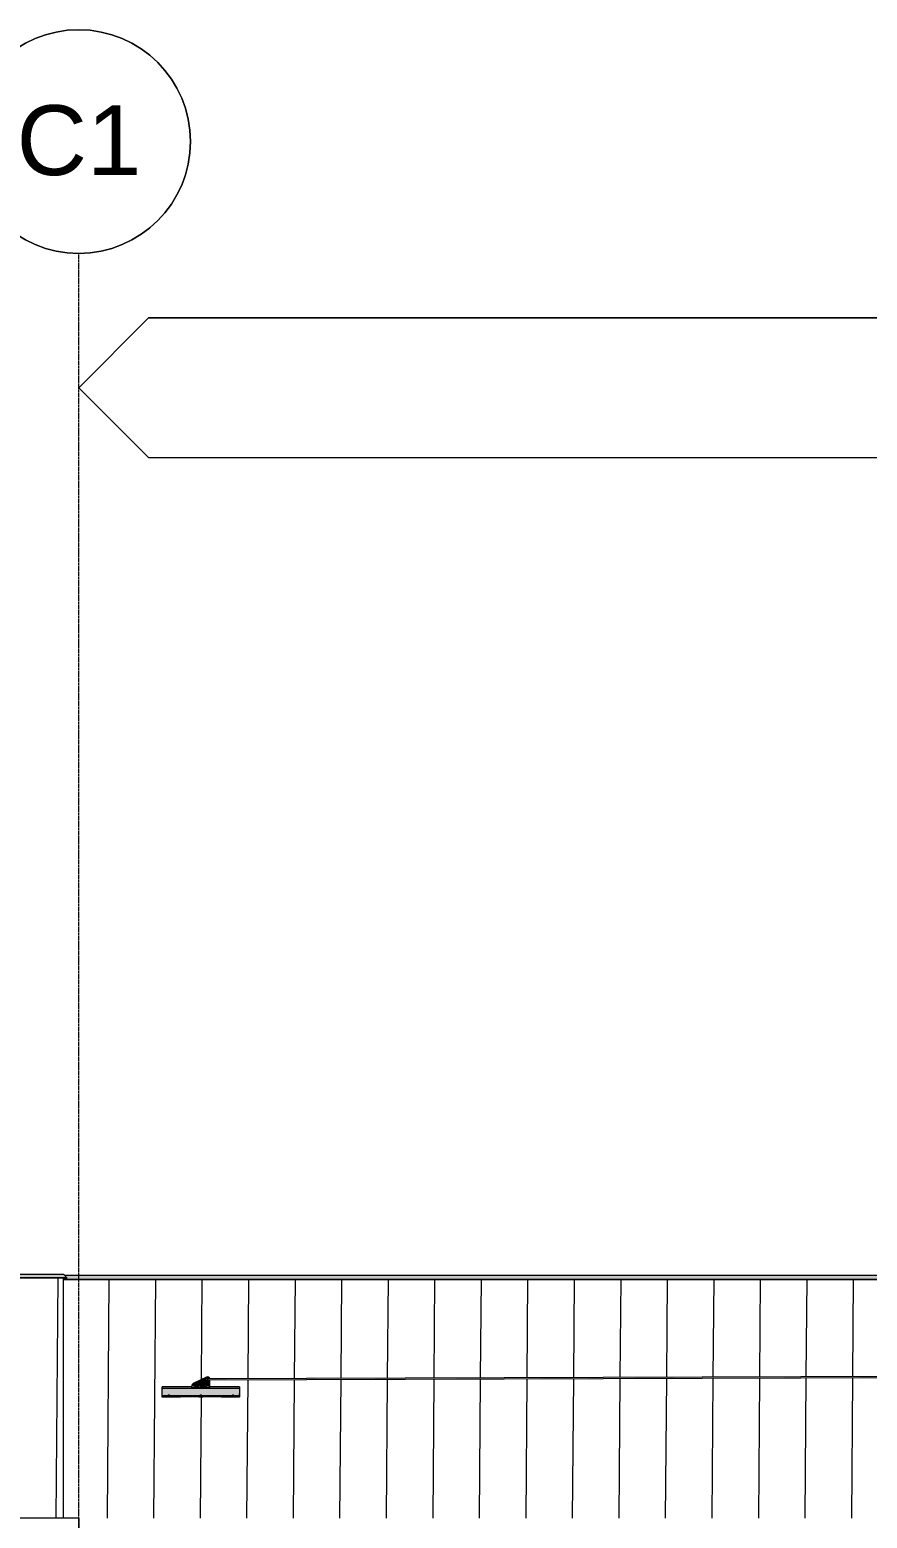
# Model space of a CAD drawing. Header units: millimetres. Extents: x -2361666 to -2009843, y -375 to 29863.
# Drawn here: x -2115946 to -2109952, y 15912 to 26561 of the extents above; entities that cross this region are included whole.
import ezdxf

# ---------------------------------------------------------------- set-up
doc = ezdxf.new("R2010")
doc.units = ezdxf.units.MM
doc.linetypes.add('Grid Line', pattern=[21, 12, -3, 3, -3])
for name, color, linetype, lineweight in [('A-DETL-GENF', 92, 'Continuous', 5), ('A-ROOF', 132, 'Continuous', 5), ('A-ROOF-PATT', 132, 'Continuous', 5), ('Q-SPCQ', 91, 'Continuous', 5), ('S-GRID', 1, 'Continuous', 5), ('S-GRID-IDEN', 1, 'Continuous', 5)]:
    doc.layers.add(name, color=color, linetype=linetype, lineweight=lineweight)
doc.styles.add('Arial', font='arial.ttf', dxfattribs={"height": 500})

# ---------------------------------------------------------------- blocks, each defined once
blk = doc.blocks.new('Static Line_Sayfa_Metal Deck_Pan Mount - Up to 15 _ pitch - Max 2 Users-1847625-SOUTH EAST - PART C')
at = {"layer": 'Q-SPCQ'}
for points in [[(-1664496, 16839), (-1664418, 16839), (-1664418, 16852), (-1664629, 16850), (-1664634, 16848), (-1664634, 16843), (-1664754, 16843), (-1664755, 16849), (-1664759, 16852), (-1664970, 16852), (-1664970, 16839), (-1664629, 16839)], [(-1664418, 16788), (-1664418, 16839), (-1664970, 16839), (-1664970, 16788), (-1664496, 16788)], [(-1664694, 16848), (-1664630, 16850), (-1664629, 16852), (-1664654, 16851), (-1664657, 16850), (-1664673, 16850), (-1664673, 16852), (-1664714, 16852), (-1664717, 16850), (-1664733, 16851), (-1664733, 16852), (-1664759, 16850), (-1664754, 16848), (-1664704, 16848)], [(-1664754, 16843), (-1664694, 16843), (-1664694, 16848), (-1664754, 16848)], [(-1664718, 16863), (-1664712, 16864), (-1664721, 16872), (-1664727, 16872), (-1664730, 16868), (-1664735, 16864), (-1664729, 16863)], [(-1664724, 16849), (-1664714, 16852), (-1664717, 16861), (-1664733, 16861), (-1664730, 16850), (-1664726, 16849)], [(-1664634, 16843), (-1664634, 16848), (-1664694, 16848), (-1664694, 16843)], [(-1664669, 16863), (-1664652, 16864), (-1664661, 16872), (-1664667, 16872), (-1664670, 16868), (-1664675, 16864), (-1664669, 16863)], [(-1664664, 16849), (-1664654, 16852), (-1664657, 16861), (-1664673, 16861), (-1664670, 16850), (-1664666, 16849)], [(-1664418, 16784), (-1664418, 16788), (-1664970, 16788), (-1664970, 16784), (-1664496, 16784)], [(-1664912, 16781), (-1664418, 16781), (-1664418, 16784), (-1664970, 16784), (-1664970, 16781)], [(-1664912, 16778), (-1664840, 16778), (-1664840, 16781), (-1664970, 16781), (-1664970, 16778)], [(-1664708, 16778), (-1664694, 16778), (-1664694, 16781), (-1664708, 16781)], [(-1664694, 16778), (-1664680, 16778), (-1664680, 16781), (-1664694, 16781)], [(-1664418, 16778), (-1664418, 16778), (-1664418, 16781), (-1664548, 16781), (-1664548, 16778), (-1664496, 16778)], [(-1664418, 16800), (-1664418, 16800), (-1664418, 16810)]]:
    blk.add_hatch(color=256, dxfattribs=at).paths.add_polyline_path(points)
h = blk.add_hatch(color=256, dxfattribs=at)
h.paths.add_polyline_path([(-1664733, 16856), (-1664730, 16861), (-1664714, 16861), (-1664712, 16856), (-1664673, 16856), (-1664670, 16861), (-1664654, 16860), (-1664654, 16856), (-1664629, 16856), (-1664629, 16903), (-1664635, 16903), (-1664648, 16899), (-1664653, 16902), (-1664654, 16906), (-1664654, 16922), (-1664752, 16873), (-1664759, 16856), (-1664735, 16856)])
h.paths.add_polyline_path([(-1664658, 16863), (-1664675, 16864), (-1664667, 16872), (-1664658, 16869), (-1664652, 16864), (-1664657, 16864)])
h.paths.add_polyline_path([(-1664729, 16863), (-1664735, 16864), (-1664727, 16872), (-1664718, 16869), (-1664712, 16864), (-1664718, 16863)])
h.paths.add_polyline_path([(-1664631, 16914), (-1664633, 16918), (-1664640, 16910)])
h.paths.add_polyline_path([(-1664638, 16909), (-1664629, 16910), (-1664631, 16914), (-1664637, 16909)])
h.paths.add_polyline_path([(-1664641, 16911), (-1664633, 16918), (-1664637, 16921), (-1664640, 16914)])
h.paths.add_polyline_path([(-1664642, 16912), (-1664637, 16921), (-1664641, 16923)])
h.paths.add_polyline_path([(-1664644, 16913), (-1664642, 16923), (-1664645, 16923)])
h.paths.add_polyline_path([(-1664648, 16913), (-1664651, 16922), (-1664653, 16920), (-1664651, 16918)])
h.paths.add_polyline_path([(-1664646, 16913), (-1664646, 16923), (-1664650, 16923), (-1664648, 16919)])
h = blk.add_hatch(color=256, dxfattribs=at)
h.paths.add_polyline_path([(-1664673, 16852), (-1664673, 16856), (-1664714, 16853), (-1664714, 16852), (-1664694, 16852)])
h.paths.add_polyline_path([(-1664759, 16852), (-1664733, 16854), (-1664733, 16856), (-1664759, 16853), (-1664759, 16853)])
h.paths.add_polyline_path([(-1664654, 16852), (-1664629, 16854), (-1664629, 16856), (-1664654, 16853), (-1664654, 16853)])
h = blk.add_hatch(color=256, dxfattribs=at)
h.paths.add_polyline_path([(-1664646, 16906), (-1659036, 16927), (-1659036, 16927), (-1659032, 16926), (-1659033, 16928), (-1659099, 16929), (-1659772, 16926), (-1660617, 16923), (-1660746, 16922), (-1660748, 16923), (-1661593, 16920), (-1661723, 16919), (-1661724, 16920), (-1662413, 16917), (-1662462, 16917), (-1662738, 16916), (-1662871, 16915), (-1662938, 16916), (-1664646, 16909), (-1664646, 16906)])
h.paths.add_polyline_path([(-1664637, 16909), (-1664640, 16910), (-1664639, 16909)])
h = blk.add_hatch(color=256, dxfattribs=at)
h.paths.add_polyline_path([(-1664611, 16902), (-1664446, 16903), (-1664413, 16903), (-1664313, 16904), (-1664255, 16905), (-1664157, 16904), (-1664125, 16904), (-1663858, 16905), (-1662694, 16910), (-1662694, 16912), (-1664634, 16904), (-1664616, 16903)])
h.paths.add_polyline_path([(-1659129, 16921), (-1659121, 16922), (-1659121, 16921)])
h.paths.add_polyline_path([(-1661296, 16914), (-1661029, 16915), (-1660907, 16915), (-1660031, 16918), (-1659979, 16919), (-1659365, 16920), (-1659332, 16921), (-1659232, 16920), (-1659029, 16923), (-1659032, 16922), (-1659036, 16924), (-1659036, 16925), (-1661296, 16915)])
h.paths.add_polyline_path([(-1661931, 16912), (-1661318, 16914), (-1661296, 16917), (-1661917, 16915)])
h.paths.add_polyline_path([(-1662660, 16909), (-1662660, 16910), (-1662621, 16910), (-1662611, 16910), (-1662603, 16910), (-1662511, 16910), (-1662408, 16910), (-1662379, 16910), (-1662336, 16910), (-1661917, 16915), (-1661917, 16915), (-1662694, 16912), (-1662694, 16910), (-1662660, 16909)])
for p, q in [((-1664970, 16839), (-1664970, 16852)), ((-1664759, 16852), (-1664970, 16852)), ((-1664970, 16839), (-1664970, 16836)), ((-1664970, 16788), (-1664970, 16839)), ((-1664418, 16839), (-1664970, 16839)), ((-1664759, 16860), (-1664759, 16860)), ((-1664759, 16860), (-1664759, 16856)), ((-1664759, 16852), (-1664759, 16850)), ((-1664759, 16850), (-1664759, 16848)), ((-1664759, 16848), (-1664759, 16843)), ((-1664754, 16848), (-1664694, 16848)), ((-1664654, 16922), (-1664749, 16875)), ((-1664749, 16876), (-1664654, 16922)), ((-1664737, 16862), (-1664737, 16850)), ((-1664735, 16864), (-1664736, 16863)), ((-1664711, 16863), (-1664712, 16864)), ((-1664711, 16850), (-1664711, 16862)), ((-1664694, 16848), (-1664634, 16848)), ((-1664677, 16862), (-1664677, 16850)), ((-1664675, 16864), (-1664676, 16863)), ((-1664651, 16863), (-1664652, 16864)), ((-1664651, 16850), (-1664651, 16862)), ((-1658966, 16929), (-1664646, 16910)), ((-1664646, 16902), (-1658966, 16921)), ((-1664629, 16856), (-1664629, 16903)), ((-1664629, 16850), (-1664629, 16852)), ((-1664418, 16852), (-1664629, 16852)), ((-1664629, 16848), (-1664629, 16850)), ((-1664418, 16849), (-1664418, 16852)), ((-1664418, 16852), (-1664418, 16839)), ((-1664418, 16849), (-1664418, 16800)), ((-1664418, 16839), (-1664418, 16788)), ((-1664970, 16784), (-1664970, 16788)), ((-1664418, 16788), (-1664970, 16788)), ((-1664970, 16781), (-1664970, 16784)), ((-1664418, 16784), (-1664970, 16784)), ((-1664418, 16781), (-1664970, 16781)), ((-1664970, 16781), (-1664840, 16781)), ((-1664970, 16778), (-1664970, 16781)), ((-1664840, 16778), (-1664970, 16778)), ((-1664931, 16786), (-1664931, 16785)), ((-1664931, 16786), (-1664931, 16786)), ((-1664926, 16792), (-1664928, 16792)), ((-1664928, 16792), (-1664926, 16791)), ((-1664928, 16788), (-1664928, 16792)), ((-1664928, 16788), (-1664926, 16788)), ((-1664926, 16788), (-1664928, 16788)), ((-1664921, 16792), (-1664926, 16792)), ((-1664926, 16788), (-1664926, 16792)), ((-1664926, 16791), (-1664921, 16791)), ((-1664926, 16788), (-1664926, 16791)), ((-1664926, 16788), (-1664921, 16788)), ((-1664921, 16788), (-1664926, 16788)), ((-1664919, 16792), (-1664921, 16792)), ((-1664921, 16791), (-1664919, 16792)), ((-1664921, 16788), (-1664921, 16792)), ((-1664921, 16788), (-1664921, 16791)), ((-1664921, 16788), (-1664919, 16788)), ((-1664919, 16788), (-1664921, 16788)), ((-1664919, 16792), (-1664919, 16788)), ((-1664916, 16785), (-1664916, 16786)), ((-1664840, 16781), (-1664840, 16778)), ((-1664708, 16781), (-1664694, 16781)), ((-1664708, 16778), (-1664708, 16781)), ((-1664694, 16778), (-1664708, 16778)), ((-1664701, 16786), (-1664701, 16785)), ((-1664701, 16786), (-1664701, 16786)), ((-1664696, 16792), (-1664698, 16792)), ((-1664698, 16792), (-1664696, 16791)), ((-1664698, 16788), (-1664698, 16792)), ((-1664698, 16788), (-1664696, 16788)), ((-1664696, 16788), (-1664698, 16788)), ((-1664691, 16792), (-1664696, 16792)), ((-1664696, 16788), (-1664696, 16792)), ((-1664696, 16791), (-1664691, 16791)), ((-1664696, 16788), (-1664696, 16791)), ((-1664696, 16788), (-1664691, 16788)), ((-1664691, 16788), (-1664696, 16788)), ((-1664694, 16781), (-1664680, 16781)), ((-1664680, 16778), (-1664694, 16778)), ((-1664689, 16792), (-1664691, 16792)), ((-1664691, 16791), (-1664689, 16792)), ((-1664691, 16788), (-1664691, 16792)), ((-1664691, 16788), (-1664691, 16791)), ((-1664691, 16788), (-1664689, 16788)), ((-1664689, 16788), (-1664691, 16788)), ((-1664689, 16792), (-1664689, 16788)), ((-1664686, 16785), (-1664686, 16786)), ((-1664680, 16778), (-1664680, 16781)), ((-1664548, 16781), (-1664418, 16781)), ((-1664548, 16781), (-1664548, 16778)), ((-1664418, 16778), (-1664548, 16778)), ((-1664471, 16786), (-1664471, 16785)), ((-1664471, 16786), (-1664471, 16786)), ((-1664468, 16792), (-1664466, 16791)), ((-1664466, 16792), (-1664468, 16792)), ((-1664468, 16788), (-1664468, 16792)), ((-1664468, 16788), (-1664466, 16788)), ((-1664466, 16788), (-1664468, 16788)), ((-1664461, 16792), (-1664466, 16792)), ((-1664466, 16792), (-1664466, 16788)), ((-1664466, 16791), (-1664461, 16791)), ((-1664466, 16791), (-1664466, 16788)), ((-1664466, 16788), (-1664461, 16788)), ((-1664461, 16788), (-1664466, 16788)), ((-1664461, 16791), (-1664459, 16792)), ((-1664459, 16792), (-1664461, 16792)), ((-1664461, 16792), (-1664461, 16788)), ((-1664461, 16791), (-1664461, 16788)), ((-1664461, 16788), (-1664459, 16788)), ((-1664459, 16788), (-1664461, 16788)), ((-1664459, 16792), (-1664459, 16788)), ((-1664456, 16785), (-1664456, 16786)), ((-1664417, 16807), (-1664418, 16804)), ((-1664418, 16800), (-1664417, 16804)), ((-1664418, 16800), (-1664417, 16804)), ((-1664418, 16797), (-1664418, 16800)), ((-1664418, 16788), (-1664418, 16784)), ((-1664418, 16784), (-1664418, 16781)), ((-1664418, 16778), (-1664418, 16781))]:
    blk.add_line(p, q, dxfattribs=at)
at = {"layer": 'Q-SPCQ', "flags": 128}
for points in [[(-1664737, 16862), (-1664736, 16863), (-1664736, 16863), (-1664736, 16863), (-1664736, 16863)], [(-1664712, 16864), (-1664714, 16868), (-1664716, 16871), (-1664717, 16872), (-1664719, 16873), (-1664719, 16873), (-1664720, 16873), (-1664720, 16873), (-1664721, 16874), (-1664721, 16874), (-1664721, 16874), (-1664722, 16874), (-1664722, 16874), (-1664722, 16874), (-1664722, 16874), (-1664722, 16874), (-1664722, 16874), (-1664722, 16874), (-1664722, 16874), (-1664723, 16874), (-1664723, 16874), (-1664723, 16874), (-1664723, 16874), (-1664723, 16874), (-1664723, 16874), (-1664723, 16874), (-1664723, 16874), (-1664723, 16874), (-1664723, 16874), (-1664723, 16874), (-1664723, 16874), (-1664723, 16874), (-1664723, 16874), (-1664723, 16874), (-1664723, 16874), (-1664723, 16874), (-1664723, 16874), (-1664723, 16874), (-1664724, 16874), (-1664724, 16874), (-1664724, 16874), (-1664724, 16874), (-1664724, 16874), (-1664724, 16874), (-1664724, 16874), (-1664724, 16874), (-1664724, 16874), (-1664724, 16874), (-1664724, 16874), (-1664724, 16874), (-1664724, 16874), (-1664724, 16874), (-1664724, 16874), (-1664724, 16874), (-1664724, 16874), (-1664724, 16874), (-1664724, 16874), (-1664724, 16874), (-1664725, 16874), (-1664725, 16874), (-1664725, 16874), (-1664725, 16874), (-1664725, 16874), (-1664725, 16874), (-1664725, 16874), (-1664725, 16874), (-1664725, 16874), (-1664726, 16874), (-1664726, 16874), (-1664726, 16874), (-1664726, 16874), (-1664727, 16873), (-1664727, 16873), (-1664728, 16873), (-1664729, 16873), (-1664730, 16872), (-1664731, 16871), (-1664733, 16868), (-1664735, 16864)], [(-1664735, 16864), (-1664735, 16864), (-1664735, 16864), (-1664735, 16864), (-1664735, 16864)], [(-1664712, 16864), (-1664712, 16864), (-1664712, 16864), (-1664712, 16864), (-1664712, 16864)], [(-1664711, 16862), (-1664711, 16863), (-1664711, 16863), (-1664711, 16863), (-1664711, 16863)], [(-1664677, 16862), (-1664676, 16863), (-1664676, 16863), (-1664676, 16863), (-1664676, 16863)], [(-1664652, 16864), (-1664654, 16868), (-1664656, 16871), (-1664657, 16872), (-1664659, 16873), (-1664659, 16873), (-1664660, 16873), (-1664660, 16873), (-1664661, 16874), (-1664661, 16874), (-1664661, 16874), (-1664662, 16874), (-1664662, 16874), (-1664662, 16874), (-1664662, 16874), (-1664662, 16874), (-1664662, 16874), (-1664662, 16874), (-1664662, 16874), (-1664663, 16874), (-1664663, 16874), (-1664663, 16874), (-1664663, 16874), (-1664663, 16874), (-1664663, 16874), (-1664663, 16874), (-1664663, 16874), (-1664663, 16874), (-1664663, 16874), (-1664663, 16874), (-1664663, 16874), (-1664663, 16874), (-1664663, 16874), (-1664663, 16874), (-1664663, 16874), (-1664663, 16874), (-1664663, 16874), (-1664663, 16874), (-1664664, 16874), (-1664664, 16874), (-1664664, 16874), (-1664664, 16874), (-1664664, 16874), (-1664664, 16874), (-1664664, 16874), (-1664664, 16874), (-1664664, 16874), (-1664664, 16874), (-1664664, 16874), (-1664664, 16874), (-1664664, 16874), (-1664664, 16874), (-1664664, 16874), (-1664664, 16874), (-1664664, 16874), (-1664664, 16874), (-1664664, 16874), (-1664664, 16874), (-1664665, 16874), (-1664665, 16874), (-1664665, 16874), (-1664665, 16874), (-1664665, 16874), (-1664665, 16874), (-1664665, 16874), (-1664665, 16874), (-1664665, 16874), (-1664666, 16874), (-1664666, 16874), (-1664666, 16874), (-1664666, 16874), (-1664667, 16873), (-1664667, 16873), (-1664668, 16873), (-1664669, 16873), (-1664670, 16872), (-1664671, 16871), (-1664673, 16868), (-1664675, 16864)], [(-1664675, 16864), (-1664675, 16864), (-1664675, 16864), (-1664675, 16864), (-1664675, 16864)], [(-1664652, 16864), (-1664652, 16864), (-1664652, 16864), (-1664652, 16864), (-1664652, 16864)], [(-1664651, 16862), (-1664651, 16863), (-1664651, 16863), (-1664651, 16863), (-1664651, 16863)], [(-1664916, 16786), (-1664917, 16788), (-1664917, 16789), (-1664918, 16790), (-1664919, 16790), (-1664919, 16790), (-1664919, 16790), (-1664919, 16790), (-1664920, 16790), (-1664920, 16790), (-1664920, 16790), (-1664920, 16790), (-1664920, 16791), (-1664920, 16791), (-1664920, 16791), (-1664920, 16791), (-1664921, 16791), (-1664921, 16791), (-1664921, 16791), (-1664921, 16791), (-1664921, 16791), (-1664921, 16791), (-1664921, 16791), (-1664921, 16791), (-1664922, 16791), (-1664922, 16791), (-1664922, 16791), (-1664922, 16791), (-1664922, 16791), (-1664922, 16791), (-1664922, 16791), (-1664922, 16791), (-1664923, 16791), (-1664923, 16791), (-1664923, 16791), (-1664923, 16791), (-1664923, 16791), (-1664923, 16791), (-1664923, 16791), (-1664924, 16791), (-1664924, 16791), (-1664924, 16791), (-1664924, 16791), (-1664924, 16791), (-1664924, 16791), (-1664924, 16791), (-1664925, 16791), (-1664925, 16791), (-1664925, 16791), (-1664925, 16791), (-1664925, 16791), (-1664925, 16791), (-1664925, 16791), (-1664926, 16791), (-1664926, 16791), (-1664926, 16791), (-1664926, 16791), (-1664926, 16791), (-1664926, 16791), (-1664926, 16791), (-1664926, 16791), (-1664927, 16791), (-1664927, 16791), (-1664927, 16791), (-1664927, 16791), (-1664927, 16791), (-1664927, 16791), (-1664927, 16790), (-1664927, 16790), (-1664928, 16790), (-1664928, 16790), (-1664928, 16790), (-1664928, 16790), (-1664928, 16790), (-1664929, 16790), (-1664929, 16790), (-1664930, 16789), (-1664930, 16789), (-1664931, 16787), (-1664931, 16786)], [(-1664916, 16787), (-1664916, 16787), (-1664917, 16788), (-1664917, 16788), (-1664917, 16788), (-1664917, 16788), (-1664918, 16788), (-1664918, 16788), (-1664918, 16788), (-1664918, 16788), (-1664918, 16788), (-1664918, 16788), (-1664918, 16788), (-1664918, 16788), (-1664919, 16788), (-1664919, 16788), (-1664919, 16788), (-1664919, 16788), (-1664919, 16788), (-1664919, 16788), (-1664919, 16789), (-1664920, 16789), (-1664920, 16789), (-1664920, 16789), (-1664920, 16789), (-1664920, 16789), (-1664921, 16789), (-1664921, 16789), (-1664921, 16789), (-1664921, 16789), (-1664921, 16789), (-1664922, 16789), (-1664922, 16789), (-1664922, 16789), (-1664922, 16789), (-1664923, 16789), (-1664923, 16789), (-1664923, 16789), (-1664923, 16789), (-1664924, 16789), (-1664924, 16789), (-1664924, 16789), (-1664924, 16789), (-1664925, 16789), (-1664925, 16789), (-1664925, 16789), (-1664925, 16789), (-1664925, 16789), (-1664926, 16789), (-1664926, 16789), (-1664926, 16789), (-1664926, 16789), (-1664927, 16789), (-1664927, 16789), (-1664927, 16789), (-1664927, 16789), (-1664927, 16789), (-1664928, 16789), (-1664928, 16789), (-1664928, 16788), (-1664928, 16788), (-1664928, 16788), (-1664928, 16788), (-1664929, 16788), (-1664929, 16788), (-1664929, 16788), (-1664929, 16788), (-1664929, 16788), (-1664929, 16788), (-1664929, 16788), (-1664929, 16788), (-1664930, 16788), (-1664930, 16788), (-1664930, 16788), (-1664930, 16788), (-1664930, 16788), (-1664930, 16788), (-1664931, 16788), (-1664931, 16787), (-1664931, 16787)], [(-1664686, 16786), (-1664687, 16788), (-1664687, 16789), (-1664688, 16790), (-1664689, 16790), (-1664689, 16790), (-1664689, 16790), (-1664689, 16790), (-1664690, 16790), (-1664690, 16790), (-1664690, 16790), (-1664690, 16790), (-1664690, 16791), (-1664690, 16791), (-1664690, 16791), (-1664690, 16791), (-1664691, 16791), (-1664691, 16791), (-1664691, 16791), (-1664691, 16791), (-1664691, 16791), (-1664691, 16791), (-1664691, 16791), (-1664691, 16791), (-1664692, 16791), (-1664692, 16791), (-1664692, 16791), (-1664692, 16791), (-1664692, 16791), (-1664692, 16791), (-1664692, 16791), (-1664692, 16791), (-1664693, 16791), (-1664693, 16791), (-1664693, 16791), (-1664693, 16791), (-1664693, 16791), (-1664693, 16791), (-1664693, 16791), (-1664694, 16791), (-1664694, 16791), (-1664694, 16791), (-1664694, 16791), (-1664694, 16791), (-1664694, 16791), (-1664694, 16791), (-1664695, 16791), (-1664695, 16791), (-1664695, 16791), (-1664695, 16791), (-1664695, 16791), (-1664695, 16791), (-1664695, 16791), (-1664696, 16791), (-1664696, 16791), (-1664696, 16791), (-1664696, 16791), (-1664696, 16791), (-1664696, 16791), (-1664696, 16791), (-1664696, 16791), (-1664697, 16791), (-1664697, 16791), (-1664697, 16791), (-1664697, 16791), (-1664697, 16791), (-1664697, 16791), (-1664697, 16790), (-1664697, 16790), (-1664698, 16790), (-1664698, 16790), (-1664698, 16790), (-1664698, 16790), (-1664698, 16790), (-1664699, 16790), (-1664699, 16790), (-1664700, 16789), (-1664700, 16789), (-1664701, 16787), (-1664701, 16786)], [(-1664686, 16787), (-1664687, 16787), (-1664687, 16788), (-1664687, 16788), (-1664687, 16788), (-1664687, 16788), (-1664688, 16788), (-1664688, 16788), (-1664688, 16788), (-1664688, 16788), (-1664688, 16788), (-1664688, 16788), (-1664688, 16788), (-1664688, 16788), (-1664689, 16788), (-1664689, 16788), (-1664689, 16788), (-1664689, 16788), (-1664689, 16788), (-1664689, 16788), (-1664689, 16789), (-1664690, 16789), (-1664690, 16789), (-1664690, 16789), (-1664690, 16789), (-1664690, 16789), (-1664691, 16789), (-1664691, 16789), (-1664691, 16789), (-1664691, 16789), (-1664691, 16789), (-1664692, 16789), (-1664692, 16789), (-1664692, 16789), (-1664692, 16789), (-1664693, 16789), (-1664693, 16789), (-1664693, 16789), (-1664693, 16789), (-1664694, 16789), (-1664694, 16789), (-1664694, 16789), (-1664694, 16789), (-1664695, 16789), (-1664695, 16789), (-1664695, 16789), (-1664695, 16789), (-1664695, 16789), (-1664696, 16789), (-1664696, 16789), (-1664696, 16789), (-1664696, 16789), (-1664697, 16789), (-1664697, 16789), (-1664697, 16789), (-1664697, 16789), (-1664697, 16789), (-1664698, 16789), (-1664698, 16789), (-1664698, 16788), (-1664698, 16788), (-1664698, 16788), (-1664698, 16788), (-1664699, 16788), (-1664699, 16788), (-1664699, 16788), (-1664699, 16788), (-1664699, 16788), (-1664699, 16788), (-1664699, 16788), (-1664699, 16788), (-1664700, 16788), (-1664700, 16788), (-1664700, 16788), (-1664700, 16788), (-1664700, 16788), (-1664700, 16788), (-1664701, 16788), (-1664701, 16787), (-1664701, 16787)], [(-1664456, 16786), (-1664457, 16788), (-1664457, 16789), (-1664458, 16790), (-1664459, 16790), (-1664459, 16790), (-1664459, 16790), (-1664459, 16790), (-1664460, 16790), (-1664460, 16790), (-1664460, 16790), (-1664460, 16790), (-1664460, 16791), (-1664460, 16791), (-1664460, 16791), (-1664460, 16791), (-1664461, 16791), (-1664461, 16791), (-1664461, 16791), (-1664461, 16791), (-1664461, 16791), (-1664461, 16791), (-1664461, 16791), (-1664461, 16791), (-1664462, 16791), (-1664462, 16791), (-1664462, 16791), (-1664462, 16791), (-1664462, 16791), (-1664462, 16791), (-1664462, 16791), (-1664462, 16791), (-1664463, 16791), (-1664463, 16791), (-1664463, 16791), (-1664463, 16791), (-1664463, 16791), (-1664463, 16791), (-1664463, 16791), (-1664464, 16791), (-1664464, 16791), (-1664464, 16791), (-1664464, 16791), (-1664464, 16791), (-1664464, 16791), (-1664464, 16791), (-1664465, 16791), (-1664465, 16791), (-1664465, 16791), (-1664465, 16791), (-1664465, 16791), (-1664465, 16791), (-1664465, 16791), (-1664466, 16791), (-1664466, 16791), (-1664466, 16791), (-1664466, 16791), (-1664466, 16791), (-1664466, 16791), (-1664466, 16791), (-1664466, 16791), (-1664467, 16791), (-1664467, 16791), (-1664467, 16791), (-1664467, 16791), (-1664467, 16791), (-1664467, 16791), (-1664467, 16790), (-1664467, 16790), (-1664468, 16790), (-1664468, 16790), (-1664468, 16790), (-1664468, 16790), (-1664468, 16790), (-1664469, 16790), (-1664469, 16790), (-1664470, 16789), (-1664470, 16789), (-1664471, 16787), (-1664471, 16786)], [(-1664456, 16787), (-1664457, 16787), (-1664457, 16788), (-1664457, 16788), (-1664457, 16788), (-1664457, 16788), (-1664458, 16788), (-1664458, 16788), (-1664458, 16788), (-1664458, 16788), (-1664458, 16788), (-1664458, 16788), (-1664458, 16788), (-1664458, 16788), (-1664459, 16788), (-1664459, 16788), (-1664459, 16788), (-1664459, 16788), (-1664459, 16788), (-1664459, 16788), (-1664459, 16789), (-1664460, 16789), (-1664460, 16789), (-1664460, 16789), (-1664460, 16789), (-1664460, 16789), (-1664461, 16789), (-1664461, 16789), (-1664461, 16789), (-1664461, 16789), (-1664461, 16789), (-1664462, 16789), (-1664462, 16789), (-1664462, 16789), (-1664462, 16789), (-1664463, 16789), (-1664463, 16789), (-1664463, 16789), (-1664463, 16789), (-1664464, 16789), (-1664464, 16789), (-1664464, 16789), (-1664464, 16789), (-1664465, 16789), (-1664465, 16789), (-1664465, 16789), (-1664465, 16789), (-1664465, 16789), (-1664466, 16789), (-1664466, 16789), (-1664466, 16789), (-1664466, 16789), (-1664467, 16789), (-1664467, 16789), (-1664467, 16789), (-1664467, 16789), (-1664467, 16789), (-1664468, 16789), (-1664468, 16789), (-1664468, 16788), (-1664468, 16788), (-1664468, 16788), (-1664468, 16788), (-1664469, 16788), (-1664469, 16788), (-1664469, 16788), (-1664469, 16788), (-1664469, 16788), (-1664469, 16788), (-1664469, 16788), (-1664469, 16788), (-1664470, 16788), (-1664470, 16788), (-1664470, 16788), (-1664470, 16788), (-1664470, 16788), (-1664470, 16788), (-1664471, 16788), (-1664471, 16787), (-1664471, 16787)]]:
    blk.add_lwpolyline(points, dxfattribs=at)
at = {"layer": 'Q-SPCQ'}
for centre, major_axis, ratio, start_param, end_param in [((-1664741, 16860), (-17.5, 0.1), 0.996194, 5.174124, 6.283185), ((-1664741, 16860), (-17.5, 0.1), 0.996194, 5.174124, 6.291135), ((-1664759, 16855), (0, 3), 0.000693, 3.228859, 4.799655), ((-1664759, 16855), (0, 8), 0.000693, 3.228859, 3.752458), ((-1664754, 16848), (5, 0), 0.087156, 3.141593, 4.711693), ((-1664724, 16850), (13, 0), 0.087156, 2.358132, 3.140897), ((-1664724, 16850), (13, 0), 0.087156, 3.141593, 6.28249), ((-1664724, 16850), (13, 0), 0.087156, 0, 0.784703), ((-1664664, 16850), (13, 0), 0.087156, 2.358132, 3.140897), ((-1664664, 16850), (13, 0), 0.087156, 3.141593, 6.28249), ((-1664646, 16906), (-17.5, 0.1), 0.996194, 3.402615, 5.174124), ((-1664646, 16906), (-17.5, 0.1), 0.996194, 3.402615, 5.174124), ((-1664646, 16906), (-7.5, 0.06), 0.996194, 3.673141, 6.291135), ((-1664646, 16906), (-7.5, 0.06), 0.996194, 3.673141, 6.283185), ((-1664646, 16906), (-7.5, 0.06), 0.996194, 0.007949, 2.887743), ((-1664664, 16850), (13, 0), 0.087156, 0, 0.784703), ((-1664646, 16906), (-7.5, 0.06), 0.996194, 1.055147, 2.102345), ((-1664646, 16906), (0, 4), 0.000693, 5.846853, 7.941248), ((-1664646, 16906), (0, 4), 0.000693, 1.658063, 4.276057), ((-1664646, 16906), (-7.5, 0.06), 0.996194, 2.364144, 2.887743), ((-1664634, 16848), (5, 0), 0.087156, 4.711693, 6.28249), ((-1664629, 16855), (0, 3), 0.000693, 3.228859, 4.799655), ((-1664629, 16855), (0, 8), 0.000693, 3.228859, 3.752458), ((-1664924, 16787), (7.28, 0), 0.087156, 3.141593, 6.28249), ((-1664924, 16787), (7.28, 0), 0.087156, 0, 3.140897), ((-1664924, 16785), (7.3, 0), 0.087156, 0, 3.140897), ((-1664924, 16785), (7.3, 0), 0.087156, 3.141593, 6.28249), ((-1664694, 16787), (7.28, 0), 0.087156, 3.141593, 6.28249), ((-1664694, 16787), (7.28, 0), 0.087156, 0, 3.140897), ((-1664694, 16785), (7.3, 0), 0.087156, 0, 3.140897), ((-1664694, 16785), (7.3, 0), 0.087156, 3.141593, 6.28249), ((-1664464, 16787), (7.28, 0), 0.087156, 3.141593, 6.28249), ((-1664464, 16787), (7.28, 0), 0.087156, 0, 3.140897), ((-1664464, 16785), (7.3, 0), 0.087156, 0, 3.140897), ((-1664464, 16785), (7.3, 0), 0.087156, 3.141593, 6.28249)]:
    blk.add_ellipse(centre, major_axis=major_axis, ratio=ratio, start_param=start_param, end_param=end_param, dxfattribs=at)
blk = doc.blocks.new('Ridge Capping - Ridge Capping-1882401-SOUTH EAST - PART C')
at = {"layer": 'A-ROOF'}
for points in [[(-1666868, 17632), (-1665652, 17632), (-1665678, 17658), (-1666868, 17658), (-1666868, 17653)], [(-1666868, 17628), (-1665651, 17628), (-1665652, 17632), (-1666868, 17632)], [(-1665678, 17623), (-1573701, 17625), (-1573701, 17651), (-1665669, 17648), (-1665651, 17628), (-1665678, 17628)], [(-1665678, 17619), (-1573701, 17623), (-1573703, 17625), (-1665678, 17623)]]:
    blk.add_hatch(color=256, dxfattribs=at).paths.add_polyline_path(points)
for p, q in [((-1666868, 17658), (-1665678, 17658)), ((-1665652, 17632), (-1666868, 17632)), ((-1665651, 17628), (-1666868, 17628)), ((-1665678, 17658), (-1665652, 17632)), ((-1665678, 17623), (-1573701, 17625)), ((-1665678, 17619), (-1573716, 17622)), ((-1573701, 17651), (-1665669, 17649)), ((-1665652, 17632), (-1665651, 17628))]:
    blk.add_line(p, q, dxfattribs=at)
blk = doc.blocks.new('Dimension - Grids _2D_ - 1-200-1015424-SOUTH EAST - PART C')
at = {"layer": 'A-DETL-GENF'}
for p, q in [((-1665068, 24500), (-1665568, 24000)), ((-1665568, 24000), (-1665068, 24500)), ((-1645068, 24500), (-1665068, 24500)), ((-1665068, 24500), (-1645068, 24500)), ((-1665568, 24000), (-1665068, 23500)), ((-1665568, 24000), (-1665068, 23500)), ((-1665068, 23500), (-1645068, 23500)), ((-1665068, 23500), (-1645068, 23500))]:
    blk.add_line(p, q, dxfattribs=at)
blk = doc.blocks.new('Grid - A1-203820-SOUTH EAST - PART C')
at = {"layer": 'S-GRID-IDEN'}
blk.add_circle((-1644568, 25761), 800, dxfattribs=at)
for start, end in [(0, 180), (180, 360)]:
    blk.add_arc((-1644568, 25761), 800, start, end, dxfattribs=at)

msp = doc.modelspace()

# ---------------------------------------------------------------- hatches: boundary and pattern name
at = {"layer": 'A-ROOF-PATT'}
h = msp.add_hatch(dxfattribs=at)
h.set_pattern_fill('FP_268', color=256, style=0, pattern_type=2)
h.set_pattern_definition([(89.545, (-1347694.8, -385739.02), (-332.99038, 2.53306), [])])
h.paths.add_polyline_path([(-2116896, 15912), (-2115706, 15912), (-2115706, 17628), (-2116896, 17628), (-2116896, 16919), (-2116679, 16918), (-2116640, 16918), (-2116520, 16917), (-2116516, 16925), (-2116507, 16917), (-2116509, 16914), (-2116516, 16913), (-2116503, 16911), (-2116503, 16910), (-2116514, 16910), (-2116502, 16906), (-2116497, 16909), (-2116496, 16913), (-2116496, 16929), (-2116398, 16880), (-2116392, 16862), (-2116390, 16859), (-2116186, 16859), (-2116173, 16846), (-2116172, 16803), (-2116722, 16803), (-2116723, 16818), (-2116737, 16818), (-2116736, 16859), (-2116521, 16861), (-2116524, 16910), (-2116666, 16911), (-2116680, 16910), (-2116762, 16911), (-2116787, 16911), (-2116858, 16912), (-2116896, 16911), (-2116896, 15993)])
h.paths.add_polyline_path([(-2116509, 16918), (-2116516, 16925), (-2116513, 16928), (-2116509, 16919)])
h.paths.add_polyline_path([(-2116507, 16919), (-2116513, 16928), (-2116509, 16930), (-2116507, 16920)])
h.paths.add_polyline_path([(-2116505, 16920), (-2116507, 16930), (-2116504, 16930), (-2116505, 16920)])
h.paths.add_polyline_path([(-2116500, 16930), (-2116503, 16920), (-2116503, 16930), (-2116501, 16930)])
h.paths.add_polyline_path([(-2116501, 16920), (-2116498, 16930), (-2116497, 16927), (-2116501, 16920)])
h = msp.add_hatch(dxfattribs=at)
h.set_pattern_fill('FP_267', color=256, style=0, pattern_type=2)
h.set_pattern_definition([(89.546, (-884715.93, -373755.56), (-332.99944, 0.00159), [])])
h.paths.add_polyline_path([(-2073281, 15912), (-2024705, 15912), (-2023744, 17622), (-2115706, 17619), (-2115706, 15912), (-2074114, 15912)])
h.paths.add_polyline_path([(-2046054, 16852), (-2046031, 16854), (-2046031, 16919), (-2046054, 16919)])
h.paths.add_polyline_path([(-2057509, 16852), (-2057486, 16854), (-2057486, 16919), (-2057509, 16919)])
h.paths.add_polyline_path([(-2080420, 16852), (-2080396, 16854), (-2080396, 16919), (-2080420, 16919)])
h.paths.add_polyline_path([(-2086147, 16852), (-2086124, 16854), (-2086124, 16919), (-2086147, 16919)])
h.paths.add_polyline_path([(-2091875, 16852), (-2091851, 16854), (-2091851, 16919), (-2091875, 16919)])
h.paths.add_polyline_path([(-2097602, 16852), (-2097579, 16854), (-2097579, 16919), (-2097602, 16919)])
h.paths.add_polyline_path([(-2113864, 16912), (-2113853, 16913), (-2113859, 16912)])
h.paths.add_polyline_path([(-2113242, 16914), (-2113232, 16915), (-2113236, 16914)])
h.paths.add_polyline_path([(-2112887, 16915), (-2112877, 16916), (-2112883, 16915)])
h.paths.add_polyline_path([(-2033725, 16925), (-2033714, 16926), (-2033721, 16925)])
h.paths.add_polyline_path([(-2033103, 16923), (-2033093, 16924), (-2033099, 16923)])
h.paths.add_polyline_path([(-2032748, 16922), (-2032738, 16923), (-2032745, 16922)])
h.paths.add_polyline_path([(-2028868, 16918), (-2028859, 16910), (-2028861, 16907), (-2028861, 16905), (-2028855, 16904), (-2028855, 16903), (-2028866, 16903), (-2028853, 16899), (-2028849, 16902), (-2028848, 16906), (-2028849, 16920), (-2028853, 16913), (-2028855, 16913), (-2028857, 16913), (-2028860, 16913), (-2028861, 16911), (-2028865, 16915)])
h.paths.add_polyline_path([(-2028532, 16598), (-2028532, 16778), (-2028662, 16778), (-2028662, 16781), (-2028794, 16781), (-2028794, 16778), (-2028822, 16778), (-2028822, 16781), (-2028954, 16781), (-2028954, 16778), (-2029084, 16778), (-2029084, 16852), (-2028873, 16854), (-2028873, 16903), (-2029155, 16903), (-2029155, 16904), (-2029205, 16904), (-2029277, 16904), (-2034472, 16919), (-2034472, 16919), (-2034495, 16919), (-2034501, 16902), (-2034503, 16887), (-2034501, 16871), (-2034495, 16852), (-2034452, 16852), (-2034454, 16833), (-2034618, 16835), (-2034618, 16852), (-2034575, 16854), (-2034570, 16871), (-2034568, 16887), (-2034570, 16902), (-2034575, 16919), (-2034605, 16920), (-2034605, 16921), (-2040200, 16920), (-2040200, 16919), (-2040223, 16919), (-2040228, 16902), (-2040230, 16887), (-2040228, 16871), (-2040223, 16852), (-2040180, 16852), (-2040182, 16833), (-2040346, 16835), (-2040346, 16852), (-2040303, 16854), (-2040298, 16871), (-2040296, 16887), (-2040298, 16902), (-2040303, 16919), (-2040326, 16919), (-2040326, 16920), (-2045927, 16919), (-2045927, 16919), (-2045951, 16919), (-2045956, 16902), (-2045958, 16887), (-2045956, 16871), (-2045951, 16852), (-2045908, 16852), (-2045909, 16833), (-2046074, 16835), (-2046073, 16852), (-2046054, 16852), (-2046054, 16920), (-2051655, 16919), (-2051655, 16919), (-2051678, 16919), (-2051684, 16902), (-2051685, 16887), (-2051684, 16871), (-2051678, 16852), (-2051635, 16852), (-2051637, 16833), (-2051801, 16835), (-2051801, 16852), (-2051758, 16854), (-2051753, 16871), (-2051751, 16887), (-2051753, 16902), (-2051758, 16919), (-2051788, 16920), (-2051788, 16921), (-2057382, 16920), (-2057382, 16919), (-2057406, 16919), (-2057411, 16902), (-2057413, 16887), (-2057411, 16871), (-2057406, 16852), (-2057363, 16852), (-2057365, 16833), (-2057529, 16835), (-2057529, 16852), (-2057509, 16852), (-2057509, 16920), (-2063133, 16919), (-2063139, 16902), (-2063141, 16887), (-2063139, 16871), (-2063133, 16852), (-2063090, 16852), (-2063092, 16833), (-2063256, 16835), (-2063256, 16852), (-2063213, 16854), (-2063208, 16871), (-2063206, 16887), (-2063208, 16902), (-2063213, 16919), (-2063237, 16919), (-2063237, 16920), (-2068838, 16919), (-2068838, 16919), (-2068861, 16919), (-2068866, 16902), (-2068868, 16887), (-2068866, 16871), (-2068861, 16852), (-2068818, 16852), (-2068820, 16833), (-2068984, 16835), (-2068984, 16852), (-2068941, 16854), (-2068941, 16919), (-2068971, 16920), (-2068971, 16921), (-2074565, 16920), (-2074565, 16919), (-2074589, 16919), (-2074594, 16902), (-2074596, 16887), (-2074594, 16871), (-2074589, 16852), (-2074546, 16852), (-2074547, 16833), (-2074712, 16835), (-2074711, 16852), (-2074669, 16854), (-2074663, 16871), (-2074661, 16887), (-2074663, 16902), (-2074669, 16919), (-2074699, 16920), (-2074699, 16921), (-2080293, 16920), (-2080293, 16919), (-2080316, 16919), (-2080322, 16902), (-2080323, 16887), (-2080322, 16871), (-2080316, 16852), (-2080273, 16852), (-2080275, 16833), (-2080439, 16835), (-2080439, 16852), (-2080420, 16852), (-2080420, 16920), (-2086044, 16919), (-2086049, 16902), (-2086051, 16887), (-2086049, 16871), (-2086044, 16852), (-2086001, 16852), (-2086003, 16833), (-2086167, 16835), (-2086167, 16852), (-2086147, 16852), (-2086147, 16920), (-2091748, 16919), (-2091748, 16919), (-2091771, 16919), (-2091777, 16902), (-2091779, 16887), (-2091777, 16871), (-2091771, 16852), (-2091728, 16852), (-2091730, 16833), (-2091894, 16835), (-2091894, 16852), (-2091875, 16852), (-2091875, 16920), (-2097499, 16919), (-2097504, 16902), (-2097506, 16887), (-2097504, 16871), (-2097499, 16852), (-2097456, 16852), (-2097458, 16833), (-2097622, 16835), (-2097622, 16852), (-2097602, 16852), (-2097602, 16920), (-2103203, 16919), (-2103203, 16919), (-2103227, 16919), (-2103232, 16902), (-2103234, 16887), (-2103232, 16871), (-2103227, 16852), (-2103184, 16852), (-2103185, 16833), (-2103350, 16835), (-2103349, 16852), (-2103307, 16854), (-2103307, 16919), (-2103337, 16920), (-2103337, 16921), (-2108931, 16920), (-2108931, 16919), (-2108954, 16919), (-2108960, 16902), (-2108961, 16887), (-2108960, 16871), (-2108954, 16852), (-2108911, 16852), (-2108913, 16833), (-2109077, 16835), (-2109077, 16852), (-2109034, 16854), (-2109029, 16871), (-2109027, 16887), (-2109029, 16902), (-2109034, 16919), (-2109064, 16920), (-2109064, 16921), (-2109227, 16921), (-2109349, 16920), (-2109416, 16920), (-2114657, 16899), (-2114655, 16852), (-2114446, 16852), (-2114446, 16778), (-2114576, 16778), (-2114576, 16781), (-2114708, 16781), (-2114708, 16778), (-2114736, 16778), (-2114736, 16781), (-2114868, 16781), (-2114868, 16778), (-2114998, 16778), (-2114998, 16852), (-2114787, 16854), (-2114787, 16860), (-2114777, 16876), (-2114682, 16922), (-2114681, 16902), (-2114676, 16899), (-2114671, 16899), (-2114665, 16904), (-2114674, 16907), (-2114674, 16909), (-2114667, 16911), (-2114662, 16918), (-2114656, 16910), (-2114630, 16910), (-2114597, 16910), (-2114491, 16910), (-2114408, 16911), (-2114283, 16910), (-2110756, 16923), (-2110738, 16923), (-2109058, 16930), (-2109058, 16932), (-2108995, 16932), (-2108995, 16932), (-2108924, 16932), (-2108924, 16929), (-2103330, 16930), (-2103330, 16932), (-2103197, 16932), (-2103197, 16929), (-2097609, 16929), (-2097609, 16930), (-2097476, 16932), (-2097476, 16930), (-2091875, 16930), (-2091875, 16932), (-2091741, 16932), (-2091741, 16929), (-2086147, 16930), (-2086147, 16932), (-2086020, 16932), (-2086020, 16930), (-2086014, 16930), (-2086014, 16929), (-2080420, 16930), (-2080420, 16932), (-2080293, 16932), (-2080293, 16930), (-2080286, 16930), (-2080286, 16929), (-2074692, 16930), (-2074692, 16932), (-2074559, 16932), (-2074559, 16929), (-2068971, 16929), (-2068971, 16930), (-2068964, 16930), (-2068964, 16932), (-2068838, 16932), (-2068838, 16930), (-2068831, 16930), (-2068831, 16929), (-2063237, 16930), (-2063237, 16932), (-2063110, 16932), (-2063110, 16930), (-2063103, 16930), (-2063103, 16929), (-2057509, 16930), (-2057509, 16932), (-2057382, 16932), (-2057382, 16930), (-2051788, 16929), (-2051788, 16930), (-2051782, 16930), (-2051782, 16932), (-2051648, 16930), (-2051648, 16929), (-2046061, 16929), (-2046061, 16930), (-2046054, 16930), (-2046054, 16932), (-2045921, 16930), (-2045921, 16929), (-2040326, 16930), (-2040326, 16932), (-2040200, 16932), (-2040200, 16930), (-2040193, 16930), (-2040193, 16929), (-2034599, 16930), (-2034599, 16932), (-2034465, 16932), (-2034465, 16928), (-2034348, 16928), (-2034269, 16928), (-2034144, 16926), (-2030610, 16915), (-2030599, 16916), (-2028872, 16910), (-2028868, 16918), (-2028859, 16923), (-2028850, 16922), (-2028847, 16922), (-2028753, 16876), (-2028753, 16875), (-2028749, 16873), (-2028743, 16855), (-2028743, 16852), (-2028532, 16852), (-2028532, 16800)])
h.paths.add_polyline_path([(-2097394, 16598), (-2097394, 16780), (-2097444, 16780), (-2097445, 16786), (-2097455, 16834), (-2097455, 16851), (-2097442, 16802), (-2097417, 16803), (-2097417, 16805), (-2097409, 16805), (-2097401, 16805), (-2097401, 16802), (-2097394, 16799), (-2097394, 16783)])
h.paths.add_polyline_path([(-2057301, 16598), (-2057301, 16780), (-2057351, 16780), (-2057352, 16786), (-2057362, 16834), (-2057362, 16851), (-2057348, 16802), (-2057324, 16803), (-2057324, 16805), (-2057316, 16805), (-2057308, 16805), (-2057308, 16802), (-2057301, 16799), (-2057301, 16783)])
h.paths.add_polyline_path([(-2108849, 16598), (-2108849, 16780), (-2108899, 16780), (-2108900, 16786), (-2108910, 16834), (-2108910, 16851), (-2108897, 16802), (-2108872, 16803), (-2108872, 16805), (-2108864, 16805), (-2108856, 16805), (-2108856, 16802), (-2108849, 16799), (-2108849, 16783)])
h.paths.add_polyline_path([(-2085939, 16598), (-2085939, 16780), (-2085989, 16780), (-2085990, 16786), (-2086000, 16834), (-2086000, 16851), (-2085986, 16802), (-2085962, 16803), (-2085962, 16805), (-2085954, 16805), (-2085946, 16805), (-2085946, 16802), (-2085939, 16799), (-2085939, 16783)])
h.paths.add_polyline_path([(-2063028, 16598), (-2063028, 16780), (-2063078, 16780), (-2063079, 16786), (-2063090, 16834), (-2063089, 16851), (-2063075, 16802), (-2063051, 16803), (-2063051, 16805), (-2063043, 16805), (-2063035, 16805), (-2063035, 16802), (-2063028, 16799), (-2063028, 16783)])
h.paths.add_polyline_path([(-2034390, 16598), (-2034390, 16780), (-2034440, 16780), (-2034441, 16786), (-2034452, 16834), (-2034451, 16851), (-2034438, 16802), (-2034413, 16803), (-2034413, 16805), (-2034405, 16805), (-2034397, 16805), (-2034397, 16802), (-2034390, 16799), (-2034390, 16783)])
h.paths.add_polyline_path([(-2034665, 16803), (-2034665, 16802), (-2034659, 16802)])
h.paths.add_polyline_path([(-2034680, 16780), (-2034680, 16801), (-2034673, 16802), (-2034673, 16805), (-2034633, 16801), (-2034630, 16808), (-2034619, 16851), (-2034619, 16826), (-2034630, 16780)])
h.paths.add_polyline_path([(-2040162, 16780), (-2040168, 16780), (-2040169, 16786), (-2040179, 16834), (-2040179, 16851), (-2040166, 16802), (-2040141, 16803), (-2040141, 16805), (-2040133, 16805), (-2040125, 16805), (-2040125, 16802), (-2040118, 16799), (-2040118, 16780)])
h.paths.add_polyline_path([(-2040393, 16803), (-2040393, 16802), (-2040387, 16802)])
h.paths.add_polyline_path([(-2040358, 16780), (-2040408, 16780), (-2040408, 16801), (-2040401, 16802), (-2040401, 16805), (-2040360, 16801), (-2040358, 16808), (-2040347, 16851), (-2040347, 16826), (-2040358, 16783)])
h.paths.add_polyline_path([(-2045846, 16780), (-2045896, 16780), (-2045896, 16786), (-2045907, 16834), (-2045907, 16851), (-2045893, 16802), (-2045868, 16803), (-2045869, 16805), (-2045861, 16805), (-2045852, 16805), (-2045852, 16802), (-2045846, 16799), (-2045846, 16783)])
h.paths.add_polyline_path([(-2046121, 16803), (-2046121, 16802), (-2046115, 16802)])
h.paths.add_polyline_path([(-2046136, 16780), (-2046136, 16801), (-2046128, 16802), (-2046128, 16805), (-2046088, 16801), (-2046086, 16808), (-2046074, 16851), (-2046075, 16826), (-2046086, 16780)])
h.paths.add_polyline_path([(-2051848, 16803), (-2051848, 16802), (-2051842, 16802)])
h.paths.add_polyline_path([(-2051827, 16780), (-2051863, 16780), (-2051863, 16801), (-2051856, 16802), (-2051856, 16805), (-2051815, 16801), (-2051813, 16808), (-2051802, 16851), (-2051802, 16826), (-2051813, 16780)])
h.paths.add_polyline_path([(-2051573, 16780), (-2051623, 16780), (-2051624, 16786), (-2051634, 16834), (-2051634, 16851), (-2051621, 16802), (-2051596, 16803), (-2051596, 16805), (-2051588, 16805), (-2051580, 16805), (-2051580, 16802), (-2051573, 16799), (-2051573, 16783)])
h.paths.add_polyline_path([(-2057576, 16803), (-2057576, 16802), (-2057570, 16802)])
h.paths.add_polyline_path([(-2057591, 16780), (-2057591, 16801), (-2057584, 16802), (-2057584, 16805), (-2057543, 16801), (-2057541, 16808), (-2057530, 16851), (-2057530, 16826), (-2057541, 16780)])
h.paths.add_polyline_path([(-2063303, 16803), (-2063303, 16802), (-2063297, 16802)])
h.paths.add_polyline_path([(-2063318, 16780), (-2063318, 16801), (-2063311, 16802), (-2063311, 16805), (-2063271, 16801), (-2063268, 16808), (-2063257, 16851), (-2063257, 16826), (-2063268, 16780), (-2063283, 16780)])
h.paths.add_polyline_path([(-2068756, 16780), (-2068806, 16780), (-2068807, 16786), (-2068817, 16834), (-2068817, 16851), (-2068804, 16802), (-2068779, 16803), (-2068779, 16805), (-2068771, 16805), (-2068763, 16805), (-2068763, 16802), (-2068756, 16799), (-2068756, 16783)])
h.paths.add_polyline_path([(-2069031, 16803), (-2069031, 16802), (-2069025, 16802)])
h.paths.add_polyline_path([(-2068996, 16780), (-2069046, 16780), (-2069046, 16801), (-2069039, 16802), (-2069039, 16805), (-2068998, 16801), (-2068996, 16808), (-2068985, 16851), (-2068985, 16826), (-2068996, 16783)])
h.paths.add_polyline_path([(-2074534, 16780), (-2074534, 16786), (-2074545, 16834), (-2074545, 16851), (-2074531, 16802), (-2074506, 16803), (-2074507, 16805), (-2074499, 16805), (-2074490, 16805), (-2074490, 16802), (-2074484, 16799), (-2074484, 16780), (-2074531, 16780)])
h.paths.add_polyline_path([(-2074759, 16803), (-2074759, 16802), (-2074753, 16802)])
h.paths.add_polyline_path([(-2074739, 16780), (-2074774, 16780), (-2074774, 16801), (-2074766, 16802), (-2074766, 16805), (-2074726, 16801), (-2074724, 16808), (-2074712, 16851), (-2074713, 16826), (-2074724, 16780)])
h.paths.add_polyline_path([(-2080211, 16780), (-2080261, 16780), (-2080262, 16786), (-2080272, 16834), (-2080272, 16851), (-2080259, 16802), (-2080234, 16803), (-2080234, 16805), (-2080226, 16805), (-2080218, 16805), (-2080218, 16802), (-2080211, 16799), (-2080211, 16783)])
h.paths.add_polyline_path([(-2080486, 16803), (-2080486, 16802), (-2080480, 16802)])
h.paths.add_polyline_path([(-2080451, 16780), (-2080501, 16780), (-2080501, 16801), (-2080494, 16802), (-2080494, 16805), (-2080453, 16801), (-2080451, 16808), (-2080440, 16851), (-2080440, 16826), (-2080451, 16783)])
h.paths.add_polyline_path([(-2086214, 16803), (-2086214, 16802), (-2086208, 16802)])
h.paths.add_polyline_path([(-2086179, 16780), (-2086229, 16780), (-2086229, 16801), (-2086222, 16802), (-2086222, 16805), (-2086181, 16801), (-2086179, 16808), (-2086168, 16851), (-2086168, 16826), (-2086179, 16783)])
h.paths.add_polyline_path([(-2091666, 16780), (-2091716, 16780), (-2091717, 16786), (-2091728, 16834), (-2091727, 16851), (-2091714, 16802), (-2091689, 16803), (-2091689, 16805), (-2091681, 16805), (-2091673, 16805), (-2091673, 16802), (-2091666, 16799), (-2091666, 16783)])
h.paths.add_polyline_path([(-2091941, 16803), (-2091941, 16802), (-2091935, 16802)])
h.paths.add_polyline_path([(-2091906, 16780), (-2091956, 16780), (-2091956, 16801), (-2091949, 16802), (-2091949, 16805), (-2091909, 16801), (-2091906, 16808), (-2091895, 16851), (-2091895, 16826), (-2091906, 16783)])
h.paths.add_polyline_path([(-2097669, 16803), (-2097669, 16802), (-2097663, 16802)])
h.paths.add_polyline_path([(-2097634, 16780), (-2097684, 16780), (-2097684, 16801), (-2097677, 16802), (-2097677, 16805), (-2097636, 16801), (-2097634, 16808), (-2097623, 16851), (-2097623, 16826), (-2097634, 16783)])
h.paths.add_polyline_path([(-2103172, 16780), (-2103172, 16786), (-2103183, 16834), (-2103183, 16851), (-2103169, 16802), (-2103144, 16803), (-2103145, 16805), (-2103137, 16805), (-2103128, 16805), (-2103128, 16802), (-2103122, 16799), (-2103122, 16780)])
h.paths.add_polyline_path([(-2103397, 16803), (-2103397, 16802), (-2103391, 16802)])
h.paths.add_polyline_path([(-2103412, 16780), (-2103412, 16801), (-2103404, 16802), (-2103404, 16805), (-2103364, 16801), (-2103362, 16808), (-2103350, 16851), (-2103351, 16826), (-2103362, 16780)])
h.paths.add_polyline_path([(-2109124, 16803), (-2109124, 16802), (-2109118, 16802)])
h.paths.add_polyline_path([(-2109108, 16780), (-2109139, 16780), (-2109139, 16801), (-2109132, 16802), (-2109132, 16805), (-2109091, 16801), (-2109089, 16808), (-2109078, 16851), (-2109078, 16826), (-2109089, 16780)])
h.paths.add_polyline_path([(-2046031, 16854), (-2046025, 16871), (-2046023, 16887), (-2046025, 16902), (-2046031, 16919), (-2046031, 16902)])
h.paths.add_polyline_path([(-2057486, 16854), (-2057480, 16871), (-2057479, 16887), (-2057480, 16902), (-2057486, 16919), (-2057486, 16902)])
h.paths.add_polyline_path([(-2068941, 16854), (-2068936, 16871), (-2068934, 16887), (-2068936, 16902), (-2068941, 16919), (-2068941, 16902)])
h.paths.add_polyline_path([(-2080396, 16854), (-2080391, 16871), (-2080389, 16887), (-2080391, 16902), (-2080396, 16919), (-2080396, 16902)])
h.paths.add_polyline_path([(-2086124, 16854), (-2086118, 16871), (-2086117, 16887), (-2086118, 16902), (-2086124, 16919), (-2086124, 16902)])
h.paths.add_polyline_path([(-2091851, 16854), (-2091846, 16871), (-2091844, 16887), (-2091846, 16902), (-2091851, 16919), (-2091851, 16902)])
h.paths.add_polyline_path([(-2097579, 16854), (-2097574, 16871), (-2097572, 16887), (-2097574, 16902), (-2097579, 16919), (-2097579, 16902)])
h.paths.add_polyline_path([(-2103307, 16854), (-2103301, 16871), (-2103299, 16887), (-2103301, 16902), (-2103307, 16919), (-2103307, 16902)])
h.paths.add_polyline_path([(-2028873, 16905), (-2028875, 16906), (-2028875, 16906)])
h.paths.add_polyline_path([(-2114669, 16911), (-2114665, 16921), (-2114662, 16918), (-2114668, 16912)])
h.paths.add_polyline_path([(-2114669, 16923), (-2114672, 16913), (-2114673, 16923), (-2114671, 16923)])
h.paths.add_polyline_path([(-2114671, 16912), (-2114669, 16923), (-2114665, 16921), (-2114670, 16913)])
h.paths.add_polyline_path([(-2114676, 16913), (-2114681, 16922), (-2114678, 16923), (-2114676, 16913)])
h.paths.add_polyline_path([(-2114674, 16913), (-2114676, 16923), (-2114673, 16923)])

# ---------------------------------------------------------------- linework, layer by layer
at = {"layer": 'A-ROOF'}
for p, q in [((-2115706, 15912), (-2115706, 17628)), ((-2115596, 15912), (-2116896, 15912)), ((-2115596, 15912), (-2115596, 15719))]:
    msp.add_line(p, q, dxfattribs=at)
at = {"layer": 'S-GRID', "linetype": 'Grid Line'}
msp.add_line((-2115596, -305), (-2115596, 24961), dxfattribs=at)

# ---------------------------------------------------------------- block references
at = {"layer": 'A-DETL-GENF'}
msp.add_blockref('Dimension - Grids _2D_ - 1-200-1015424-SOUTH EAST - PART C', (-450028, 0), dxfattribs=at)
at = {"layer": 'A-ROOF'}
msp.add_blockref('Ridge Capping - Ridge Capping-1882401-SOUTH EAST - PART C', (-450028, 0), dxfattribs=at)
at = {"layer": 'Q-SPCQ'}
msp.add_blockref('Static Line_Sayfa_Metal Deck_Pan Mount - Up to 15 _ pitch - Max 2 Users-1847625-SOUTH EAST - PART C', (-450028, 0), dxfattribs=at)
at = {"layer": 'S-GRID-IDEN'}
msp.add_blockref('Grid - A1-203820-SOUTH EAST - PART C', (-471028, 0), dxfattribs=at)

# ---------------------------------------------------------------- texts
at = {"layer": 'S-GRID-IDEN', "insert": (-2116041, 26021), "char_height": 500, "width": 1074.26, "attachment_point": 1, "style": 'Arial'}
msp.add_mtext('C1', dxfattribs=at)

doc.saveas('drawing.dxf')
